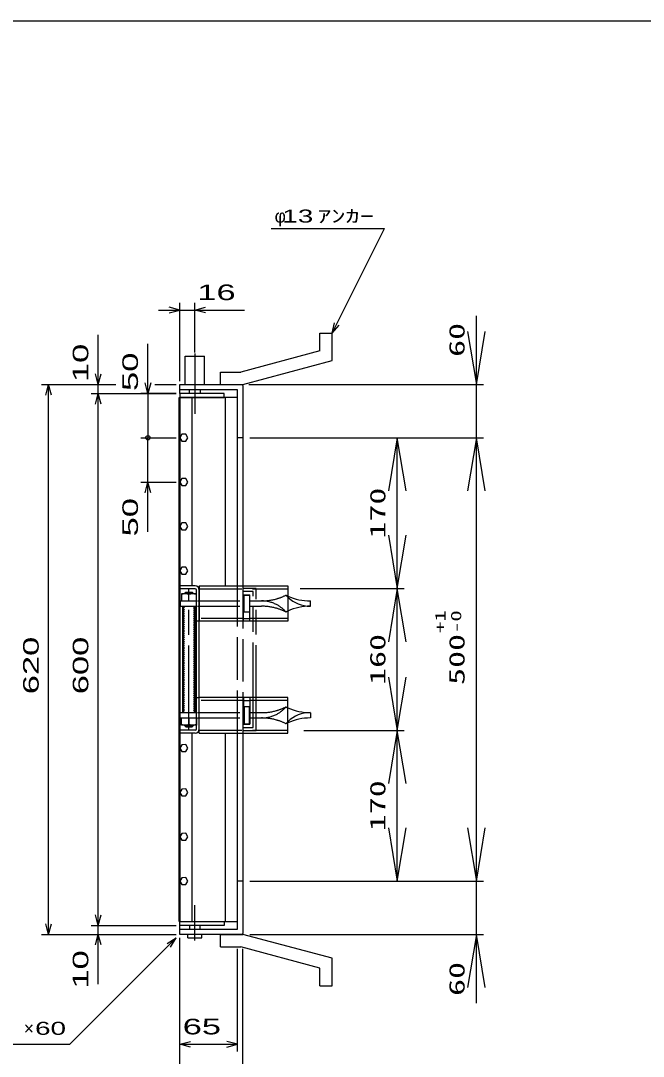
# Model space of a CAD drawing. Units: millimetres, scale not verified. Extents: x -1456 to 1389, y -1026 to 839.
# Drawn here: x -235 to 467, y -329 to 839 of the extents above; entities that cross this region are included whole.
import ezdxf
from ezdxf.enums import TextEntityAlignment as Align

# ---------------------------------------------------------------- set-up
doc = ezdxf.new("R2010")
doc.units = ezdxf.units.MM
doc.header["$LTSCALE"] = 8
for name, pattern in [('CHAIN', [18.5, 12, -1.5, 3.5, -1.5]), ('CHAIN_DOUBLE_DASH', [23.5, 12, -1.5, 3.5, -1.5, 3.5, -1.5]), ('DASHED', [7.5, 6, -1.5]), ('LONG_DASHED_DOTTED', [15.25, 12, -1.5, 0.25, -1.5])]:
    doc.linetypes.add(name, pattern=pattern)
for name, color, linetype, lineweight in [('0_2', 150, 'Continuous', 25), ('16', 3, 'Continuous', 25), ('17', 2, 'Continuous', 25), ('19', 6, 'Continuous', 25), ('22', 4, 'Continuous', 25)]:
    doc.layers.add(name, color=color, linetype=linetype, lineweight=lineweight)
doc.styles.add('ベクトル', font='')
doc.styles.add('ＭＳ ゴシック', font='')
doc.styles.get('ベクトル').set_extended_font_data('ベクトル')
doc.styles.get('ＭＳ ゴシック').set_extended_font_data('MS Gothic')

# ---------------------------------------------------------------- blocks, each defined once
blk = doc.blocks.new('open_arrow')
at = {"color": 0, "linetype": 'Continuous', "lineweight": -2}
blk.add_lwpolyline([(7.5, 1.25), (0, 0), (7.5, -1.25)], dxfattribs=at)

msp = doc.modelspace()

# ---------------------------------------------------------------- hatches: boundary and pattern name
at = {"layer": '17', "lineweight": 13}
h = msp.add_hatch(dxfattribs=at)
h.set_pattern_fill('USER', style=0, pattern_type=2)
h.set_pattern_definition([(135, (-129.127, 460.866), (-1.06066, -1.06066), [])])
h.paths.add_polyline_path([(-52.7, 58.5), (-52.7, 178.5), (-50.7, 178.5), (-50.7, 58.5)])
h = msp.add_hatch(dxfattribs=at)
h.set_pattern_fill('USER', style=0, pattern_type=2)
h.set_pattern_definition([(135, (-122.127, 460.866), (-1.06066, -1.06066), [])])
h.paths.add_polyline_path([(-40.7, 58.5), (-40.7, 178.5), (-38.7, 178.5), (-38.7, 58.5)])

# ---------------------------------------------------------------- linework, layer by layer
at = {"layer": '0_2'}
msp.add_line((-1379.2, 838.8), (1388.8, 838.8), dxfattribs=at)
at = {"layer": '16'}
for p, q in [((-56.7, -177), (-56.7, 414)), ((-56.7, 414), (-56, 414)), ((-6, 418.5), (-56, 418.5)), ((-56, 418.5), (-56, 414)), ((-56, 414), (-6, 414)), ((-56, 414), (-56, -177)), ((9, 414), (-56, 414)), ((-42.5, 414), (-42.5, 201.5)), ((-6, 414), (-6, 418.5)), ((-4.5, 201.5), (-4.5, 414)), ((9, 201.5), (9, 414)), ((-53.781, 372.379), (-56, 368.465)), ((-56, 368.465), (-53.719, 364.585)), ((-49.281, 372.415), (-53.781, 372.379)), ((-53.719, 364.585), (-49.219, 364.621)), ((-47, 368.5), (-49.281, 372.415)), ((-49.219, 364.621), (-47, 368.535)), ((-53.781, 322.379), (-56, 318.465)), ((-56, 318.465), (-53.719, 314.585)), ((-49.281, 322.415), (-53.781, 322.379)), ((-47, 318.5), (-49.281, 322.415)), ((-49.219, 314.621), (-47, 318.535)), ((-53.719, 314.585), (-49.219, 314.621)), ((-53.781, 272.379), (-56, 268.465)), ((-49.281, 272.415), (-53.781, 272.379)), ((-47, 268.5), (-49.281, 272.415)), ((-56, 268.465), (-53.719, 264.585)), ((-53.719, 264.585), (-49.219, 264.621)), ((-49.219, 264.621), (-47, 268.535)), ((-53.781, 222.379), (-56, 218.465)), ((-49.281, 222.415), (-53.781, 222.379)), ((-47, 218.5), (-49.281, 222.415)), ((-56, 218.465), (-53.719, 214.585)), ((-53.719, 214.585), (-49.219, 214.621)), ((-49.219, 214.621), (-47, 218.535)), ((-42.5, 35.5), (-42.5, -177)), ((-4.5, -177), (-4.5, 35.5)), ((9, -177), (9, 35.5)), ((-53.781, 22.379), (-56, 18.465)), ((-56, 18.465), (-53.719, 14.585)), ((-49.281, 22.415), (-53.781, 22.379)), ((-53.719, 14.585), (-49.219, 14.621)), ((-47, 18.5), (-49.281, 22.415)), ((-49.219, 14.621), (-47, 18.535)), ((-53.781, -27.621), (-56, -31.535)), ((-56, -31.535), (-53.719, -35.415)), ((-49.281, -27.585), (-53.781, -27.621)), ((-47, -31.5), (-49.281, -27.585)), ((-49.219, -35.379), (-47, -31.465)), ((-53.719, -35.415), (-49.219, -35.379)), ((-53.781, -77.621), (-56, -81.535)), ((-56, -81.535), (-53.719, -85.415)), ((-49.281, -77.585), (-53.781, -77.621)), ((-47, -81.5), (-49.281, -77.585)), ((-49.219, -85.379), (-47, -81.465)), ((-53.719, -85.415), (-49.219, -85.379)), ((-53.781, -127.621), (-56, -131.535)), ((-49.281, -127.585), (-53.781, -127.621)), ((-47, -131.5), (-49.281, -127.585)), ((-56, -131.535), (-53.719, -135.415)), ((-53.719, -135.415), (-49.219, -135.379)), ((-49.219, -135.379), (-47, -131.465)), ((-56, -177), (-56.7, -177)), ((-56, -177), (-6, -177)), ((-56, -181.5), (-56, -177)), ((-56, -177), (9, -177)), ((-6, -181.5), (-56, -181.5)), ((-6, -177), (-6, -181.5))]:
    msp.add_line(p, q, dxfattribs=at)
at = {"layer": '17', "color": 3}
for p, q in [((-38.8, 201.5), (-56, 201.5)), ((-56, 198.3), (-56, 201.5)), ((-34, 201.5), (-34, 161.5)), ((-34, 201.5), (66, 201.5)), ((66, 201.5), (66, 161.5)), ((-38.8, 198.3), (-56, 198.3)), ((-37.2, 40.3), (-37.2, 196.7)), ((-34, 40.3), (-34, 196.7)), ((16, 191.5), (23, 191.5)), ((16, 161.5), (16, 191.5)), ((23, 161.5), (23, 191.5)), ((16, 164.7), (23, 164.7)), ((-34, 161.5), (-37.2, 161.5)), ((66, 161.5), (-34, 161.5)), ((-37.2, 75.5), (-34, 75.5)), ((-34, 35.5), (-34, 75.5)), ((66, 75.5), (-34, 75.5)), ((16, 75.5), (16, 45.5)), ((16, 72.3), (23, 72.3)), ((23, 75.5), (23, 45.5)), ((66, 35.5), (66, 75.5)), ((-38.8, 38.7), (-56, 38.7)), ((-56, 38.7), (-56, 35.5)), ((-38.8, 35.5), (-56, 35.5)), ((-34, 35.5), (66, 35.5)), ((16, 45.5), (23, 45.5))]:
    msp.add_line(p, q, dxfattribs=at)
at = {"layer": '17', "color": 171, "linetype": 'DASHED'}
for p, q in [((9, 35.5), (9, 201.5)), ((15, 201.5), (15, 35.5))]:
    msp.add_line(p, q, dxfattribs=at)
at = {"layer": '17'}
for p, q in [((-37.2, 192.5), (-54.2, 192.5)), ((-54.2, 192.5), (-54.2, 184.5)), ((-50.7, 193), (-49.2, 194.5)), ((-50.7, 192.5), (-50.7, 193)), ((-50.7, 193), (-40.7, 193)), ((-49.888, 192.5), (-49.888, 193.812)), ((-49.2, 194.5), (-42.2, 194.5)), ((-45.7, 184.5), (-45.7, 191.605)), ((-40.7, 193), (-42.2, 194.5)), ((-41.512, 192.5), (-41.512, 193.812)), ((-40.7, 192.5), (-40.7, 193)), ((-37.2, 184.5), (-37.2, 192.5)), ((16.5, 172), (16.5, 191)), ((16.5, 191), (22.5, 191)), ((22.5, 191), (22.5, 172)), ((-55.7, 184.5), (-55.7, 178.5)), ((-55.7, 184.5), (-37.2, 184.5)), ((-55.7, 178.5), (-37.2, 178.5)), ((-54.2, 184.5), (-37.2, 184.5)), ((-51.7, 58.5), (-51.7, 178.5)), ((-39.7, 178.5), (-39.7, 58.5)), ((91.3, 178.56), (91.3, 184.5)), ((22.5, 172), (16.5, 172)), ((-55.7, 52.5), (-55.7, 58.5)), ((-55.7, 58.5), (-37.2, 58.5)), ((22.5, 65), (16.5, 65)), ((16.5, 65), (16.5, 46)), ((22.5, 46), (22.5, 65)), ((91.3, 58.44), (91.3, 52.5)), ((-55.7, 52.5), (-37.2, 52.5)), ((-54.2, 44.5), (-54.2, 52.5)), ((-54.2, 52.5), (-37.2, 52.5)), ((-45.7, 52.5), (-45.7, 45.395)), ((-37.2, 52.5), (-37.2, 44.5)), ((-37.2, 44.5), (-54.2, 44.5)), ((-50.7, 44.5), (-50.7, 44)), ((-50.7, 44), (-40.7, 44)), ((-50.7, 44), (-49.2, 42.5)), ((-49.888, 44.5), (-49.888, 43.188)), ((-49.2, 42.5), (-42.2, 42.5)), ((-40.7, 44), (-42.2, 42.5)), ((-41.512, 44.5), (-41.512, 43.188)), ((-40.7, 44.5), (-40.7, 44)), ((16.5, 46), (22.5, 46))]:
    msp.add_line(p, q, dxfattribs=at)
at = {"layer": '17', "color": 33, "linetype": 'CHAIN'}
msp.add_line((-45.7, 38.346), (-45.7, 197.753), dxfattribs=at)
at = {"layer": '17', "color": 3, "linetype": 'DASHED'}
for p, q in [((-34, 198.3), (66, 198.3)), ((16, 164.7), (-34, 164.7)), ((66, 164.7), (23, 164.7)), ((16, 72.3), (-34, 72.3)), ((66, 72.3), (23, 72.3)), ((-34, 38.7), (66, 38.7))]:
    msp.add_line(p, q, dxfattribs=at)
at = {"layer": '17', "color": 7}
for p, q in [((-52.7, 58.5), (-52.7, 178.5)), ((-38.7, 178.5), (-38.7, 58.5))]:
    msp.add_line(p, q, dxfattribs=at)
at = {"layer": '17', "linetype": 'DASHED'}
for p, q in [((-36.115, 184.5), (16.5, 184.5)), ((-36.115, 178.5), (16.5, 178.5)), ((22.5, 184.5), (36.3, 184.5)), ((22.5, 178.5), (36.3, 178.5)), ((-36.115, 58.5), (16.5, 58.5)), ((22.5, 58.5), (36.3, 58.5)), ((-36.115, 52.5), (16.5, 52.5)), ((22.5, 52.5), (36.3, 52.5))]:
    msp.add_line(p, q, dxfattribs=at)
at = {"layer": '17', "color": 3}
for centre, radius, start, end in [((-38.8, 196.7), 4.8, 0, 90), ((-38.8, 196.7), 1.6, 0, 90), ((-38.8, 40.3), 4.8, 270, 0), ((-38.8, 40.3), 1.6, 270, 0)]:
    msp.add_arc(centre, radius, start, end, dxfattribs=at)
at = {"layer": '17'}
for centre, radius, start, end in [((-49.95, 182.055), 10.453, 66.00934, 113.99066), ((-41.45, 182.055), 10.453, 66.00934, 113.99066), ((91.3, 245.923), 61.423, 245.67592, 270), ((91.3, 215), 36.5, 226.11997, 270), ((91.3, 117.077), 61.423, 90, 114.32408), ((91.3, 119.923), 61.423, 245.67592, 270), ((91.3, 22), 36.5, 90, 133.88003), ((91.3, -8.923), 61.423, 90, 114.32408), ((-49.95, 54.945), 10.453, 246.00934, 293.99066), ((-41.45, 54.945), 10.453, 246.00934, 293.99066)]:
    msp.add_arc(centre, radius, start, end, dxfattribs=at)
at = {"layer": '17', "linetype": 'DASHED'}
for centre, radius, start, end in [((36.3, 245.923), 61.423, 285.77645, 296.59714), ((91.3, 215), 36.5, 221.11209, 226.11997), ((91.3, 245.923), 61.423, 243.40286, 245.67592), ((36.3, 245.923), 61.423, 270, 285.77645), ((36.3, 148), 36.5, 62.77189, 90), ((36.3, 117.077), 61.423, 74.22355, 90), ((36.3, 148), 36.5, 41.11209, 62.77189), ((36.3, 117.077), 61.423, 63.40286, 74.22355), ((91.3, 117.077), 61.423, 114.32408, 116.59714), ((36.3, 119.923), 61.423, 270, 285.77645), ((36.3, 89), 36.5, 297.22811, 318.88791), ((36.3, 119.923), 61.423, 285.77645, 296.59714), ((91.3, 119.923), 61.423, 243.40286, 245.67592), ((36.3, 89), 36.5, 270, 297.22811), ((36.3, -8.923), 61.423, 74.22355, 90), ((36.3, -8.923), 61.423, 63.40286, 74.22355), ((91.3, 22), 36.5, 133.88003, 138.88791), ((91.3, -8.923), 61.423, 114.32408, 116.59714)]:
    msp.add_arc(centre, radius, start, end, dxfattribs=at)
at = {"layer": '19'}
for p, q in [((102, 486.5), (116, 486.5)), ((102, 466.5), (102, 486.5)), ((116, 455.5), (116, 486.5)), ((-50, 428.5), (-50, 460.5)), ((-50, 460.5), (-28, 460.5)), ((-28, 428.5), (-28, 460.5)), ((102, 466.5), (13, 442.5)), ((15, 428.5), (116, 455.5)), ((-10, 442.5), (13, 442.5)), ((-10, 428.5), (-10, 442.5)), ((-56, 418.5), (-56, 428.5)), ((-56, 428.5), (14, 428.5)), ((9, 422.5), (-56, 422.5)), ((-45, 418.5), (-45, 422.5)), ((-33, 422.5), (-33, 418.5)), ((-10, 428.5), (15, 428.5)), ((9, 201.5), (9, 422.5)), ((14, 428.5), (15, 427.5)), ((15, 427.5), (15, 201.5)), ((15, 368.5), (9, 368.5)), ((9, -185.5), (9, 35.5)), ((15, 35.5), (15, -190.5)), ((15, -131.5), (9, -131.5)), ((-56, -191.5), (-56, -181.5)), ((-56, -185.5), (9, -185.5)), ((-45, -181.5), (-45, -185.5)), ((-33, -185.5), (-33, -181.5)), ((14, -191.5), (-56, -191.5)), ((-47, -195.5), (-47, -191.5)), ((-47, -195.5), (-31, -195.5)), ((-31, -195.5), (-31, -191.5)), ((-10, -191.5), (15, -191.5)), ((-10, -205.5), (-10, -191.5)), ((15, -190.5), (14, -191.5)), ((116, -218.5), (15, -191.5)), ((-10, -205.5), (13, -205.5)), ((102, -229.5), (13, -205.5)), ((116, -249.5), (116, -218.5)), ((102, -249.5), (102, -229.5)), ((102, -249.5), (116, -249.5))]:
    msp.add_line(p, q, dxfattribs=at)
at = {"layer": '19', "linetype": 'LONG_DASHED_DOTTED'}
for p, q in [((-39, 463.5), (-39, 395.5)), ((-39, -198.5), (-39, -158.5))]:
    msp.add_line(p, q, dxfattribs=at)
at = {"layer": '19', "linetype": 'CHAIN_DOUBLE_DASH'}
for p, q in [((30, 198.5), (15, 198.5)), ((26.8, 195.3), (15, 195.3)), ((26.8, 41.7), (26.8, 195.3)), ((30, 38.5), (30, 198.5)), ((15, 41.7), (26.8, 41.7)), ((15, 38.5), (30, 38.5))]:
    msp.add_line(p, q, dxfattribs=at)
at = {"layer": '22'}
for p, q in [((47, 604.5), (175, 604.5)), ((116, 486.5), (175, 604.5)), ((-56, 512.5), (-68, 515.7)), ((-56, 432.5), (-56, 520.5)), ((-39, 464.496), (-39, 520.5)), ((-39, 512.5), (-27, 515.7)), ((-80, 512.5), (-56, 512.5)), ((-68, 509.3), (-56, 512.5)), ((-56, 512.5), (-39, 512.5)), ((-27, 509.3), (-39, 512.5)), ((-39, 512.5), (17, 512.5)), ((278.647, 368.5), (278.647, 506.082)), ((116, 486.5), (118.4, 498.18)), ((116, 486.5), (124, 495.3)), ((-148, 428.5), (-148, 484.5)), ((-92, 418.5), (-92, 474.5)), ((-148, 428.5), (-151.2, 440.5)), ((-148, 428.5), (-144.8, 440.5)), ((-212, 428.5), (-128, 428.5)), ((-207.2, 416.5), (-204, 428.5)), ((-200.8, 416.5), (-204, 428.5)), ((-204, -191.5), (-204, 428.5)), ((-156, 428.5), (-128, 428.5)), ((-148, 418.5), (-148, 428.5)), ((-92, 418.5), (-95.2, 430.5)), ((-88.8, 430.5), (-92, 418.5)), ((-84, 428.5), (-60, 428.5)), ((-84, 428.5), (-60, 428.5)), ((22, 428.5), (286.647, 428.5)), ((-156, 418.5), (-60, 418.5)), ((-151.2, 406.5), (-148, 418.5)), ((-144.8, 406.5), (-148, 418.5)), ((-148, -181.5), (-148, 418.5)), ((-60, 418.5), (-100, 418.5)), ((-92, 418.5), (-92, 368.5)), ((-100, 368.5), (-60, 368.5)), ((-92, 318.5), (-92, 368.5)), ((23, 368.5), (197.328, 368.5)), ((31, 368.5), (286.647, 368.5)), ((31, 368.5), (286.647, 368.5)), ((189.328, 198.5), (189.328, 368.5)), ((278.647, -131.5), (278.647, 368.5)), ((-100, 318.5), (-60, 318.5)), ((-95.2, 306.5), (-92, 318.5)), ((-88.8, 306.5), (-92, 318.5)), ((-92, 262.5), (-92, 318.5)), ((79.827, 198.5), (197.328, 198.5)), ((79.827, 198.5), (197.328, 198.5)), ((189.328, 38.5), (189.328, 198.5)), ((84.019, 38.5), (197.328, 38.5)), ((84.019, 38.5), (197.328, 38.5)), ((189.328, -131.5), (189.328, 38.5)), ((23, -131.5), (197.328, -131.5)), ((31, -131.5), (286.647, -131.5)), ((31, -131.5), (286.647, -131.5)), ((278.647, -269.082), (278.647, -131.5)), ((-148, -181.5), (-151.2, -169.5)), ((-148, -181.5), (-144.8, -169.5)), ((-204, -191.5), (-207.2, -179.5)), ((-204, -191.5), (-200.8, -179.5)), ((-156, -181.5), (-60, -181.5)), ((-148, -191.5), (-148, -181.5)), ((-212, -191.5), (-60, -191.5)), ((-180, -315.5), (-60, -195.5)), ((-156, -191.5), (-60, -191.5)), ((-151.2, -203.5), (-148, -191.5)), ((-144.8, -203.5), (-148, -191.5)), ((-148, -247.5), (-148, -191.5)), ((-70.4, -201.9), (-60, -195.5)), ((-66.4, -205.9), (-60, -195.5)), ((-56, -323.5), (-56, -195.5)), ((-56, -379.5), (-56, -195.5)), ((23, -191.5), (286.647, -191.5)), ((9, -323.5), (9, -207.704)), ((15, -379.5), (15, -207.704)), ((-56, -315.5), (-44, -312.3)), ((9, -315.5), (-3, -312.3)), ((-340, -315.5), (-180, -315.5)), ((-44, -318.7), (-56, -315.5)), ((-56, -315.5), (9, -315.5)), ((-3, -318.7), (9, -315.5))]:
    msp.add_line(p, q, dxfattribs=at)
msp.add_circle((-92, 368.5), 2.4, dxfattribs=at)

# ---------------------------------------------------------------- block references
at = {"layer": '22', "xscale": 8, "yscale": 8}
for p, rotation in [((278.647, 428.5), 90), ((189.328, 368.5), 270), ((278.647, 368.5), 270), ((189.328, 198.5), 90), ((189.328, 198.5), 270), ((189.328, 38.5), 90), ((189.328, 38.5), 270), ((189.328, -131.5), 90), ((278.647, -131.5), 90), ((278.647, -191.5), 270)]:
    msp.add_blockref('open_arrow', p, dxfattribs=dict(at, rotation=rotation))

# ---------------------------------------------------------------- texts
at = {"layer": '22', "color": 2, "style": 'ベクトル'}
for s, p in [('φ', (51, 618.5)), ('×', (-232, -297.5))]:
    msp.add_text(s, height=14.66, dxfattribs=at).set_placement(p, align=Align.MIDDLE_LEFT)
for s, height, width, p in [(' 13 ', 14.66, 1.6, (51, 618.5)), ('ｱﾝｶｰ', 14.66, 1.6, (99, 618.5)), (' 16 ', 17.6, 1.65, (-47, 532.5)), (' 60 ', 14.66, 1.6, (-228, -297.5)), (' 65 ', 17.6, 1.65, (-63.5, -295.5))]:
    msp.add_text(s, height=height, dxfattribs=dict(at, width=width)).set_placement(p, align=Align.MIDDLE_LEFT)
at = {"layer": '22', "style": 'ＭＳ ゴシック', "width": 1.6}
msp.add_text('60', height=17.6, rotation=90, dxfattribs=at).set_placement((270.647, 459.682), align=Align.BOTTOM_LEFT)
at = {"layer": '22', "color": 2, "style": 'ベクトル', "width": 1.65}
for s, p in [(' 10 ', (-168, 420.5)), (' 50 ', (-112, 410.5)), (' 50 ', (-112, 246.5)), (' 620 ', (-224, 68.5)), (' 600 ', (-168, 68.5)), (' 10 ', (-168, -263.5))]:
    msp.add_text(s, height=17.6, rotation=90, dxfattribs=at).set_placement(p, align=Align.MIDDLE_LEFT)
at = {"layer": '22', "style": 'ＭＳ ゴシック', "width": 1.6}
for s, p in [('170', (181.328, 283.5)), ('160', (181.328, 118.5)), ('500', (270.647, 118.5)), ('170', (181.328, -46.5))]:
    msp.add_text(s, height=17.6, rotation=90, dxfattribs=at).set_placement(p, align=Align.BOTTOM_CENTER)
at = {"layer": '22', "color": 2, "style": 'ＭＳ ゴシック', "width": 1.6}
for s, p in [('+1', (237.975, 161.172)), ('-0', (255.678, 161.172))]:
    msp.add_text(s, height=11.73, rotation=90, dxfattribs=at).set_placement(p, align=Align.MIDDLE_CENTER)
at = {"layer": '22', "style": 'ＭＳ ゴシック', "width": 1.6}
msp.add_text('60', height=17.6, rotation=90, dxfattribs=at).set_placement((270.647, -222.682), align=Align.BOTTOM_RIGHT)

doc.saveas('drawing.dxf')
